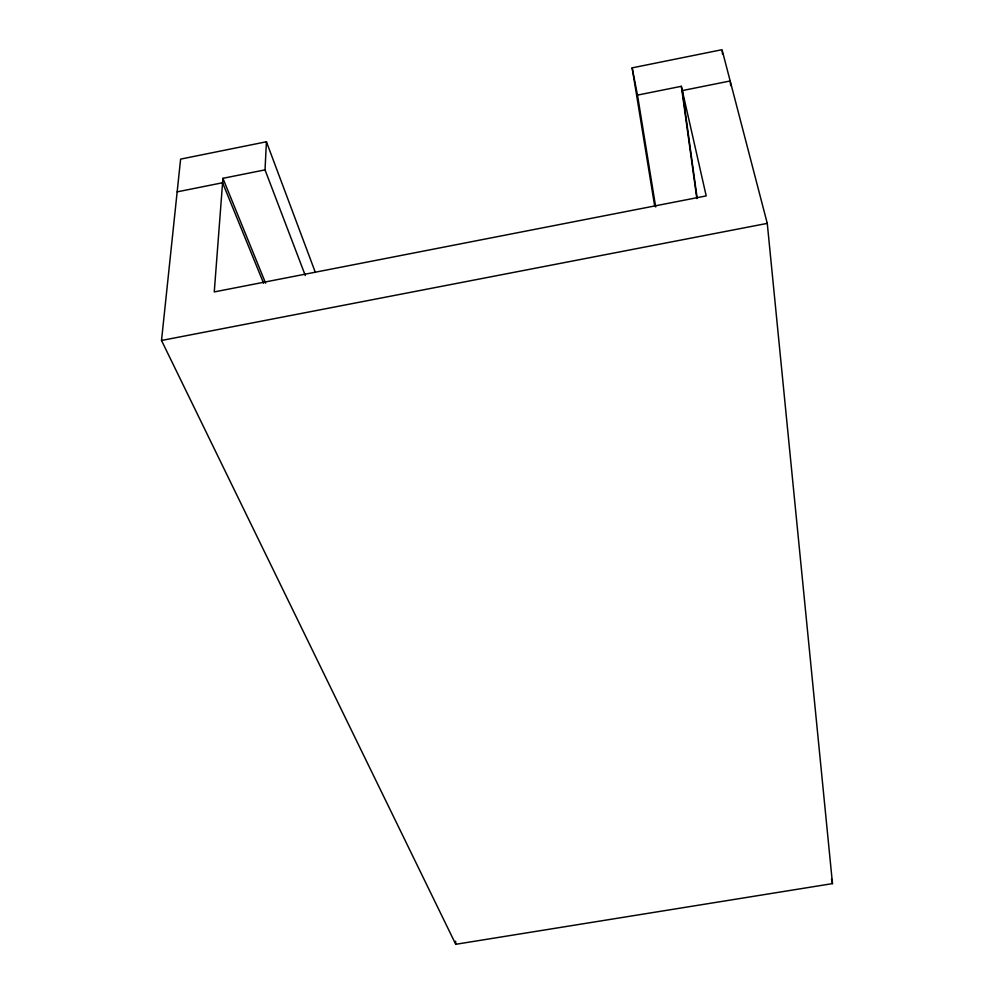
<?xml version="1.0" encoding="UTF-8"?>
<svg xmlns="http://www.w3.org/2000/svg" width="994" height="994" viewBox="0 0 994 994"><rect width="100%" height="100%" fill="white"/><g stroke="black" fill="none" stroke-linecap="round" stroke-linejoin="round"><path stroke-width="1.49" d="M305.307 275.537L265.025 169.875L266.429 141.769L180.61 159.115L161.513 340.47L455.737 944.3L832.487 883.616L767.269 223.377L722.029 49.7L632.147 67.865L654.624 205.671M265.025 169.875L222.917 178.324L214.257 291.925L706.2 195.905L681.35 86.304L637.489 95.113L655.68 206.963M177.193 191.854L222.581 182.747L263.609 283.24M161.513 340.47L767.269 223.377M222.917 178.324L265.609 283.191M266.429 141.769L315.371 272.468M831.518 879.081L832.487 883.616M632.147 67.865L637.489 95.113M697.142 198.166L682.319 90.578L730.18 80.974L730.689 85.608M681.35 86.304L696.844 198.564M722.203 51.241L722.551 54.322M455.6 941.206L455.737 944.3"/></g></svg>
